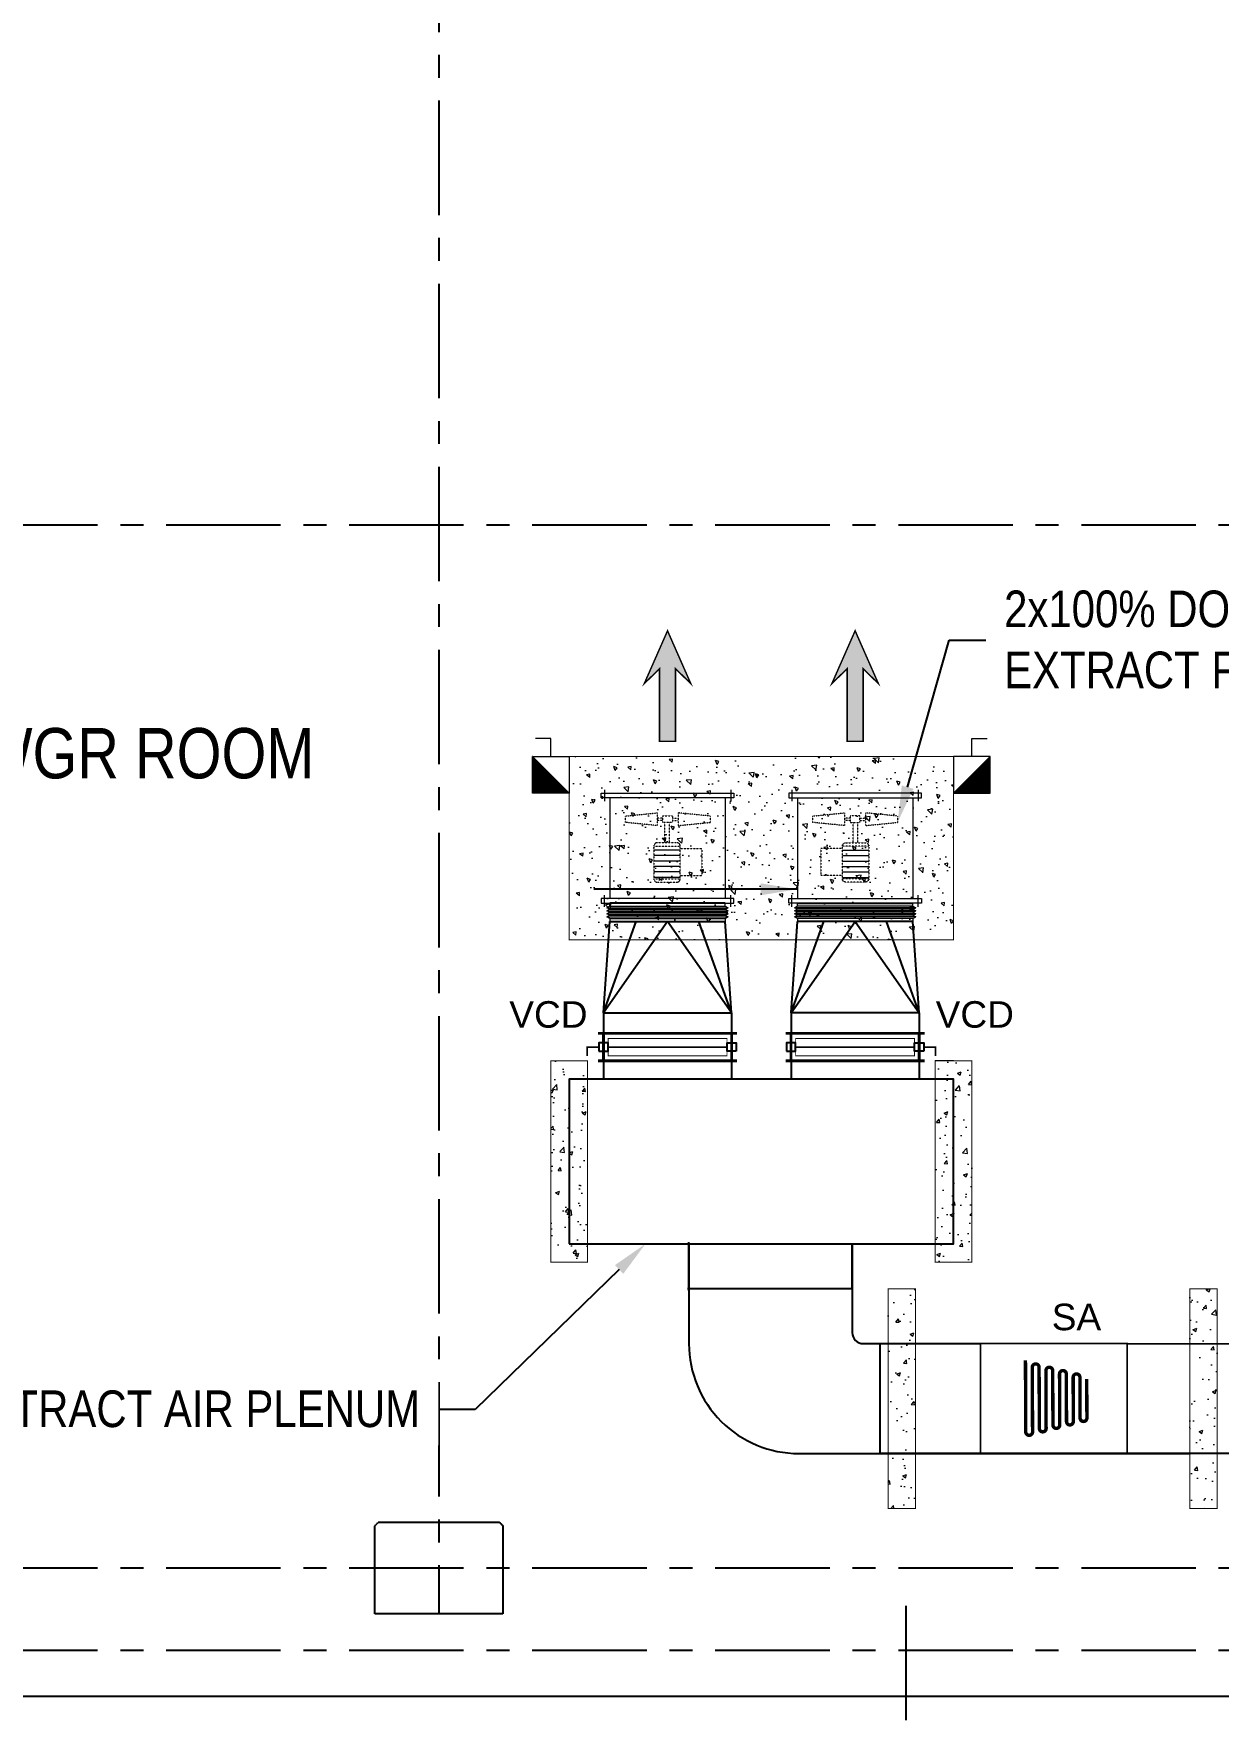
# Model space of a CAD drawing. Header units: metres. Extents: x 841183 to 1048542, y 259326 to 317714.
# Drawn here: x 1024810 to 1031283, y 289002 to 298183 of the extents above; entities that cross this region are included whole.
import ezdxf
from ezdxf import colors
from ezdxf.entities.mleader import LeaderData, LeaderLine
from ezdxf.enums import TextEntityAlignment as Align
from ezdxf.math import Vec2, Vec3

# ---------------------------------------------------------------- set-up
doc = ezdxf.new("R2010")
doc.units = ezdxf.units.M
for name, pattern in [('HIDDEN', [0.375, 0.25, -0.125]), ('HIDDEN2', [0.1875, 0.125, -0.0625]), ('PHANTOM', [2.5, 1.25, -0.25, 0.25, -0.25, 0.25, -0.25]), ('VILLA AXIS$0$CENTER', [2, 1.25, -0.25, 0.25, -0.25])]:
    doc.linetypes.add(name, pattern=pattern)
for name, color, linetype, lineweight in [('0_ ISOLATOR', 142, 'Continuous', 0), ('0_ARROW', 20, 'Continuous', 0), ('0_FLEXIBLE DUCT', 252, 'Continuous', 0), ('0_FOUNDATION', 7, 'Continuous', 0), ('0_HVAC EQUIPMENT', 142, 'Continuous', 0), ('0_SOUND ATTENUATORS', 22, 'Continuous', 0)]:
    doc.layers.add(name, color=color, linetype=linetype, lineweight=lineweight)
for name, color, linetype in [('0_DAMPERS', 160, 'Continuous'), ('0_EXTRACT AIR DUCT', 236, 'Continuous'), ('0_HVAC TEXT', 7, 'Continuous'), ('A-AXIS LINE', 253, 'Continuous'), ('A-TEXT', 252, 'Continuous'), ('A-WALL-1', 252, 'Continuous'), ('G-COL', 252, 'Continuous')]:
    doc.layers.add(name, color=color, linetype=linetype)
doc.layers.add('A-REFLECT DOWN', color=252, linetype='Continuous', transparency=0.6)
doc.styles.add('AIRAL', font='arial.ttf', dxfattribs={"height": 6.14})
doc.styles.add('romans', font='romans.shx', dxfattribs={"width": 0.85})
doc.styles.add('ROMANS-TITLE', font='ROMANS.shx', dxfattribs={"width": 0.6})
doc.styles.get("Standard").update_dxf_attribs({"font": 'ARIALN.TTF'})
doc.dimstyles.new('DIM-1', dxfattribs={"dimtxt": 175, "dimasz": 85, "dimexe": 25, "dimexo": 25, "dimgap": 50, "dimtad": 1, "dimdec": 0, "dimrnd": 5, "dimdsep": 46, "dimtxsty": 'ROMANS-TITLE', "dimblk": 'OBLIQUE', "dimcen": 0.025, "dimclrd": 12, "dimclre": 12, "dimclrt": 7, "dimazin": 2, "dimtfac": 1, "dimtdec": 0, "dimtix": 1, "dimtmove": 1, "dimatfit": 3, "dimfxl": 1, "dimtolj": 1, "dimtzin": 0, "dimarcsym": 0})
pattern_1 = [(50, (-399.91, 2936.73), (215.178055, -18.82564), [22.5, -247.5]), (355, (-399.91, 2936.73), (-41.6254, 225.65764), [18, -198]), (100.451444, (-381.98, 2935.16), (173.552654, 206.831997), [19.122058, -210.342634]), (46.1842, (-399.9, 2996.73), (320.1724, -49.655784), [33.75, -371.25]), (96.635635, (-373.23, 2992.6), (280.39858, 292.23558), [28.6831, -315.51413]), (351.184164, (-399.9, 2996.73), (280.39858, 292.23558), [27, -297]), (21, (-369.91, 2981.73), (179.072116, -120.785667), [22.5, -247.5]), (326, (-369.91, 2981.73), (72.9946, 217.545014), [18, -198]), (71.451445, (-354.99, 2971.66), (252.066713, 96.759346), [19.122057, -210.342634]), (37.5, (-399.91, 2936.73), (3.6479566, 99.868156), [0, -195.6, 0, -201, 0, -198.75]), (7.5, (-399.91, 2936.73), (78.920861, 118.323514), [0, -114.6, 0, -191.1, 0, -75.75]), (327.5, (-466.81, 2936.73), (160.146731, -6.7664615), [0, -75, 0, -234, 0, -310.5]), (317.5, (-496.81, 2936.73), (174.95585, 30.031495), [0, -97.5, 0, -155.4, 0, -220.5])]

# ---------------------------------------------------------------- blocks, each defined once
blk = doc.blocks.new('*U121')
at = {"layer": '0_DAMPERS', "const_width": 15}
for points in [[(11313.3, -17705.2), (12073.3, -17705.2)], [(11343.3, -17855.2), (11343.3, -17705.2)], [(12043.3, -17855.2), (12043.3, -17705.2)], [(11313.3, -17855.2), (12073.3, -17855.2)]]:
    blk.add_lwpolyline(points, dxfattribs=at)
at = {"layer": '0_DAMPERS', "color": 8}
for points in [[(11318.3, -17802.7), (11368.3, -17802.7), (11368.3, -17757.7), (11318.3, -17757.7)], [(12068.3, -17802.7), (12018.3, -17802.7), (12018.3, -17757.7), (12068.3, -17757.7)]]:
    blk.add_lwpolyline(points, close=True, dxfattribs=at)
at = {"layer": '0_DAMPERS', "linetype": 'PHANTOM', "ltscale": 100, "const_width": 10}
blk.add_lwpolyline([(12018.3, -17780.2), (11368.3, -17780.2)], dxfattribs=at)
at = {"layer": '0_DAMPERS', "color": 8, "linetype": 'HIDDEN', "ltscale": 150, "const_width": 5}
blk.add_lwpolyline([(11368.3, -17827.7), (12018.3, -17827.7), (12018.3, -17732.7), (11368.3, -17732.7)], close=True, dxfattribs=at)
at = {"layer": '0_DAMPERS', "ltscale": 100, "const_width": 10}
blk.add_lwpolyline([(12068.3, -17780.2), (12132.6, -17780.2), (12132.6, -17828)], dxfattribs=at)
blk = doc.blocks.new('0-ARROW-3')
at = {"layer": '0_ARROW', "true_color": 0xc8c8c8}
h = blk.add_hatch(dxfattribs=at)
h.set_pattern_fill('ANSI31', color=9)
h.set_pattern_definition([(45, (-4415, 43046), (-0.08838834765, 0.08838834765), [])])
h.paths.add_polyline_path([(-512, -108), (-711, -313), (0, 0), (-711, 313), (-512, 108), (-1490, 108), (-1490, -108)])
at = {"layer": '0_ARROW', "const_width": 20}
blk.add_lwpolyline([(-1490, -108), (-512, -108), (-711, -313), (0, 0), (-711, 313), (-512, 108), (-1490, 108)], close=True, dxfattribs=at)
blk = doc.blocks.new('_OBLIQUE')
at = {"color": 0, "linetype": 'ByBlock'}
blk.add_line((-0.5, -0.5), (0.5, 0.5), dxfattribs=at)
blk = doc.blocks.new('REF-4 BASEMENT CABLE')
at = {"layer": '0_HVAC EQUIPMENT', "linetype": 'HIDDEN2', "ltscale": 0.5, "extrusion": (0, 0, -1)}
h = blk.add_hatch(dxfattribs=at)
h.set_pattern_fill('LINE', color=8, scale=265.317371, angle=-90, style=0)
h.set_pattern_definition([(180, (786237.007, -1877673.87), (-2e-14, 29.84820427), [])])
h.paths.add_polyline_path([(-69.4, -289.1), (74.8, -289.1), (74.8, -466.8), (-69.4, -466.8)])
at = {"layer": '0_HVAC EQUIPMENT', "color": 8}
for p, q in [((-345, 19.5), (-345, -43)), ((345, 19.5), (345, -43)), ((-345, -619.5), (-345, -557)), ((345, -619.5), (345, -557))]:
    blk.add_line(p, q, dxfattribs=at)
at = {"layer": '0_HVAC EQUIPMENT', "extrusion": (0, 0, -1)}
blk.add_line((-315, 0), (315, 0), dxfattribs=at)
at = {"layer": '0_HVAC EQUIPMENT'}
for p, q in [((-315, -25), (-315, -575)), ((315, -25), (315, -575))]:
    blk.add_line(p, q, dxfattribs=at)
at = {"layer": '0_HVAC EQUIPMENT', "color": 8, "linetype": 'HIDDEN2', "ltscale": 0.6, "extrusion": (0, 0, -1)}
for p, q in [((-232.1, -124.5), (-57.2, -107.1)), ((-232.1, -124.5), (-232.1, -159.1)), ((-57.2, -176.4), (-232.1, -159.1)), ((-57.2, -107.1), (-57.2, -176.4)), ((-26, -135.5), (-57.2, -135.5)), ((-26, -148.1), (-57.2, -148.1)), ((-26, -159.6), (-26, -124)), ((-26, -124), (27.2, -124)), ((27.2, -159.6), (-26, -159.6)), ((-15.5, -270.2), (-15.5, -159.6)), ((10.1, -270.2), (10.1, -159.6)), ((27.2, -124), (27.2, -159.6)), ((27.2, -135.5), (58.4, -135.5)), ((27.2, -148.1), (58.4, -148.1)), ((233.3, -124.5), (58.4, -107.1)), ((58.4, -107.1), (58.4, -176.4)), ((58.4, -176.4), (233.3, -159.1)), ((233.3, -124.5), (233.3, -159.1)), ((-74.8, -289.1), (69.4, -289.1)), ((-74.8, -466.8), (69.4, -466.8))]:
    blk.add_line(p, q, dxfattribs=at)
at = {"layer": '0_HVAC EQUIPMENT', "color": 8, "linetype": 'HIDDEN2', "ltscale": 0.5, "extrusion": (0, 0, -1)}
for p, q in [((50.5, -270.2), (-55.9, -270.2)), ((-74.8, -289.1), (-74.8, -466.8)), ((69.4, -466.8), (69.4, -289.1)), ((69.4, -301.5), (187.8, -301.5)), ((187.8, -301.5), (187.8, -449.4)), ((69.4, -449.4), (187.8, -449.4)), ((-55.9, -485.8), (50.5, -485.8))]:
    blk.add_line(p, q, dxfattribs=at)
at = {"layer": '0_HVAC EQUIPMENT', "lineweight": -3, "extrusion": (0, 0, -1)}
blk.add_line((315, -600), (-315, -600), dxfattribs=at)
at = {"layer": '0_HVAC EQUIPMENT'}
for points in [[(-362.5, 0), (362.5, 0), (362.5, -25), (-362.5, -25)], [(-362.5, -600), (362.5, -600), (362.5, -575), (-362.5, -575)]]:
    blk.add_lwpolyline(points, close=True, dxfattribs=at)
at = {"layer": '0_HVAC EQUIPMENT', "color": 8, "linetype": 'HIDDEN2', "ltscale": 0.5}
for centre, major_axis, start_param, end_param in [((-55.9, -289.1), (-13.4, 13.4), -0.785398, 0.785398), ((50.5, -289.1), (13.4, 13.4), 5.497787, 7.068583), ((-55.9, -466.8), (13.4, 13.4), 2.356194, 3.926991), ((50.5, -466.8), (-13.4, 13.4), 2.356194, 3.926991)]:
    blk.add_ellipse(centre, major_axis=major_axis, ratio=1, start_param=start_param, end_param=end_param, dxfattribs=at)
blk = doc.blocks.new('*U124')
at = {"layer": '0_FLEXIBLE DUCT'}
for p, q in [((-370, 125), (-370, 150)), ((575, 150), (-370, 150)), ((575, 125), (575, 150)), ((-370, 125), (-395, 112)), ((-370, 100), (-395, 112)), ((600, 112), (-395, 112)), ((-370, 100), (-395, 88)), ((-370, 75), (-395, 88)), ((600, 88), (-395, 88)), ((-370, 75), (-395, 62)), ((-370, 50), (-395, 62)), ((600, 62), (-395, 62)), ((-370, 50), (-395, 38)), ((-370, 25), (-395, 38)), ((600, 38), (-395, 38)), ((575, 125), (-370, 125)), ((575, 100), (-370, 100)), ((575, 75), (-370, 75)), ((575, 50), (-370, 50)), ((575, 25), (-370, 25)), ((-370, 25), (-370, 0)), ((575, 0), (-370, 0)), ((575, 125), (600, 112)), ((575, 100), (600, 112)), ((575, 100), (600, 88)), ((575, 75), (600, 88)), ((575, 75), (600, 62)), ((575, 50), (600, 62)), ((575, 50), (600, 38)), ((575, 25), (600, 38)), ((575, 25), (575, 0))]:
    blk.add_line(p, q, dxfattribs=at)
blk = doc.blocks.new('*U122')
at = {"layer": '0_DAMPERS', "const_width": 15}
for points in [[(11313.3, -17705.2), (12073.3, -17705.2)], [(11343.3, -17855.2), (11343.3, -17705.2)], [(12043.3, -17855.2), (12043.3, -17705.2)], [(11313.3, -17855.2), (12073.3, -17855.2)]]:
    blk.add_lwpolyline(points, dxfattribs=at)
at = {"layer": '0_DAMPERS', "color": 8}
for points in [[(11318.3, -17802.7), (11368.3, -17802.7), (11368.3, -17757.7), (11318.3, -17757.7)], [(12068.3, -17802.7), (12018.3, -17802.7), (12018.3, -17757.7), (12068.3, -17757.7)]]:
    blk.add_lwpolyline(points, close=True, dxfattribs=at)
at = {"layer": '0_DAMPERS', "linetype": 'PHANTOM', "ltscale": 100, "const_width": 10}
blk.add_lwpolyline([(12018.3, -17780.2), (11368.3, -17780.2)], dxfattribs=at)
at = {"layer": '0_DAMPERS', "color": 8, "linetype": 'HIDDEN', "ltscale": 150, "const_width": 5}
blk.add_lwpolyline([(11368.3, -17827.7), (12018.3, -17827.7), (12018.3, -17732.7), (11368.3, -17732.7)], close=True, dxfattribs=at)
at = {"layer": '0_DAMPERS', "ltscale": 100, "const_width": 10}
blk.add_lwpolyline([(12068.3, -17780.2), (12132.6, -17780.2), (12132.6, -17828)], dxfattribs=at)
blk = doc.blocks.new('*U123')
at = {"layer": '0_FLEXIBLE DUCT'}
for p, q in [((-370, 125), (-370, 150)), ((575, 150), (-370, 150)), ((575, 125), (575, 150)), ((-370, 125), (-395, 112)), ((-370, 100), (-395, 112)), ((600, 112), (-395, 112)), ((-370, 100), (-395, 88)), ((-370, 75), (-395, 88)), ((600, 88), (-395, 88)), ((-370, 75), (-395, 62)), ((-370, 50), (-395, 62)), ((600, 62), (-395, 62)), ((-370, 50), (-395, 38)), ((-370, 25), (-395, 38)), ((600, 38), (-395, 38)), ((575, 125), (-370, 125)), ((575, 100), (-370, 100)), ((575, 75), (-370, 75)), ((575, 50), (-370, 50)), ((575, 25), (-370, 25)), ((-370, 25), (-370, 0)), ((575, 0), (-370, 0)), ((575, 125), (600, 112)), ((575, 100), (600, 112)), ((575, 100), (600, 88)), ((575, 75), (600, 88)), ((575, 75), (600, 62)), ((575, 50), (600, 62)), ((575, 50), (600, 38)), ((575, 25), (600, 38)), ((575, 25), (575, 0))]:
    blk.add_line(p, q, dxfattribs=at)
blk = doc.blocks.new('0_ISOLATOR')
at = {"layer": '0_ ISOLATOR'}
h = blk.add_hatch(dxfattribs=at)
h.set_pattern_fill('ANSI31')
h.set_pattern_definition([(45, (0, 0), (-0.08838835, 0.08838835), [])])
h.paths.add_polyline_path([(-100, 100), (100, -100), (100, 100)])
at = {"layer": '0_ ISOLATOR', "color": 7}
for p, q in [((-100, 100), (100, -100)), ((-198, 0), (-198, 83)), ((-100, 0), (-198, 0))]:
    blk.add_line(p, q, dxfattribs=at)
blk.add_lwpolyline([(-100, -100), (100, -100), (100, 100), (-100, 100)], close=True, dxfattribs=at)
blk = doc.blocks.new('A$C51a5b08a')
at = {"layer": 'A-AXIS LINE', "linetype": 'VILLA AXIS$0$CENTER', "ltscale": 500}
for p, q in [((-11076, 5133.1, -106.5), (-11076, -22131.7, -127.6)), ((-40565.7, -16183.2, -220.1), (9544.5, -16183.2, -106.5)), ((-40565.7, -21881.7, -220.1), (9544.5, -21881.7, -106.5)), ((-8525.6, -22088.4, -106.5), (-8525.6, -35175.3, -106.5)), ((-40565.7, -22331.7, -220.1), (8855, -22331.7, -106.5))]:
    blk.add_line(p, q, dxfattribs=at)
at = {"layer": 'A-WALL-1'}
blk.add_line((-38625.6, -22581.7, -106.5), (-2940.2, -22581.7, -106.5), dxfattribs=at)
at = {"layer": 'G-COL', "color": 8, "linetype": 'HIDDEN2', "ltscale": 6, "elevation": -120.4}
blk.add_lwpolyline([(-10726, -22131.7), (-11426, -22131.7), (-11426, -21651.7), (-11406, -21631.7), (-10746, -21631.7), (-10726, -21651.7)], close=True, dxfattribs=at)
at = {"color": 252, "style": 'romans', "width": 0.8}
blk.add_attdef('RD01', text='', height=225, dxfattribs=at).set_placement((-31176.6, -17501.4, -38.4), align=Align.MIDDLE_CENTER)
blk = doc.blocks.new('A$C10b3fa2f')
at = {"layer": 'A-REFLECT DOWN'}
h = blk.add_hatch(dxfattribs=at)
h.set_pattern_fill('AR-HBONE', color=256, scale=75, style=0)
h.set_pattern_definition([(45, (-872853.3, -501345.44), (0, 424.26407), [900, -300]), (135, (-872641.16, -501133.3), (3e-14, 424.26407), [900, -300])])
h.paths.add_polyline_path([(-40951.9, -7637.1), (-40445.1, -7637.1), (-40278.2, -7926.1), (-40445.1, -8215.1), (-40951.9, -8215.1), (-41118.8, -7926.1)])
edge = h.paths.add_edge_path()
edge.add_line((-40250.6, -6912.7), (-42275.6, -6912.7))
edge.add_line((-42275.6, -6912.7), (-42275.6, -105.8))
edge.add_line((-42275.6, -105.8), (-42275.6, 38.9))
edge.add_line((-42275.6, 38.9), (-43125, 38.9))
edge.add_line((-43125, 38.9), (-43125, -30517.1))
edge.add_line((-43125, -30517.1), (-43000, -30517.1))
edge.add_line((-43000, -30517.1), (-43000, -32386.1))
edge.add_line((-43000, -32386.1), (-6450, -32386.1))
edge.add_arc((-6450, -25886.1), 6500, 270, 360)
edge.add_line((50, -25886.1), (50, -22117.5))
edge.add_line((50, -22117.5), (-3025.4, -22117.5))
edge.add_line((-3025.4, -22117.5), (-3025.4, -31367.5))
edge.add_line((-3025.4, -31367.5), (-37875.6, -31367.3))
edge.add_line((-37875.6, -31367.3), (-37875.6, -22117.5))
edge.add_line((-37875.6, -22117.5), (-40250.6, -22117.5))
edge.add_line((-40250.6, -22117.5), (-40250.6, -6912.7))

msp = doc.modelspace()

# ---------------------------------------------------------------- block references
at = {"color": 2}
msp.add_blockref('A$C10b3fa2f', (1038100.4, 311684, -216), dxfattribs=at)

# ---------------------------------------------------------------- next in the draw order: hatches: boundary and pattern name
at = {"layer": '0_FOUNDATION'}
h = msp.add_hatch(dxfattribs=at)
h.set_pattern_fill('AR-CONC', color=8, scale=30, angle=90)
h.set_pattern_definition([(140, (1335124.93, -731014.14), (18.82564, 215.178055), [22.5, -247.5]), (85, (1335124.93, -731014.14), (-225.65764, -41.6254), [18, -198]), (190.451444, (1335126.5, -730996.2), (-206.831997, 173.552654), [19.122058, -210.342634]), (136.1842, (1335064.93, -731014.14), (49.655784, 320.1724), [33.75, -371.25]), (186.635635, (1335069.07, -730987.46), (-292.23558, 280.39858), [28.6831, -315.51413]), (81.184164, (1335064.93, -731014.14), (-292.23558, 280.39858), [27, -297]), (111, (1335079.93, -730984.14), (120.785667, 179.072116), [22.5, -247.5]), (56, (1335079.93, -730984.14), (-217.545014, 72.9946), [18, -198]), (161.451445, (1335090, -730969.22), (-96.759346, 252.066713), [19.122057, -210.342634]), (127.5, (1335124.934, -731014.14), (-99.868156, 3.6479566), [0, -195.6, 0, -201, 0, -198.75]), (97.5, (1335124.93, -731014.14), (-118.323514, 78.920861), [0, -114.6, 0, -191.1, 0, -75.75]), (57.5, (1335124.934, -731081.04), (6.7664615, 160.146731), [0, -75, 0, -234, 0, -310.5]), (47.5, (1335124.93, -731111.04), (-30.031495, 174.95585), [0, -97.5, 0, -155.4, 0, -220.5])])
h.paths.add_polyline_path([(1029836.1, 294235), (1029836.1, 293232.5), (1027736.1, 293232.5), (1027736.1, 294235)])
h = msp.add_hatch(dxfattribs=at)
h.set_pattern_fill('AR-CONC', color=8, scale=30)
h.set_pattern_definition(pattern_1)
h.paths.add_polyline_path([(1027836.1, 292572), (1027636.1, 292572), (1027636.1, 291472), (1027836.1, 291472)])
h = msp.add_hatch(dxfattribs=at)
h.set_pattern_fill('AR-CONC', color=8, scale=30)
h.set_pattern_definition(pattern_1)
h.paths.add_polyline_path([(1029736.1, 292572), (1029936.1, 292572), (1029936.1, 291472), (1029736.1, 291472)])
h = msp.add_hatch(dxfattribs=at)
h.set_pattern_fill('AR-CONC', color=8, scale=30)
h.set_pattern_definition(pattern_1)
h.paths.add_polyline_path([(1029628.7, 291327.1), (1029478.7, 291327.1), (1029478.7, 291077.1), (1029628.7, 291077.1)])
h.paths.add_polyline_path([(1029628.7, 291077.1), (1029478.7, 291077.1), (1029478.7, 290477.1), (1029628.7, 290477.1)])
h.paths.add_polyline_path([(1029628.7, 290477.1), (1029478.7, 290477.1), (1029478.7, 290127.2), (1029628.7, 290127.2)])
h = msp.add_hatch(dxfattribs=at)
h.set_pattern_fill('AR-CONC', color=8, scale=30)
h.set_pattern_definition(pattern_1)
h.paths.add_polyline_path([(1031276.8, 291327.1), (1031126.8, 291327.1), (1031126.8, 291077.1), (1031276.8, 291077.1)])
h.paths.add_polyline_path([(1031276.8, 291077.1), (1031126.8, 291077.1), (1031126.8, 290477.1), (1031276.8, 290477.1)])
h.paths.add_polyline_path([(1031276.8, 290477.1), (1031126.8, 290477.1), (1031126.8, 290127.2), (1031276.8, 290127.2)])

# ---------------------------------------------------------------- next in the draw order: linework, layer by layer
at = {"layer": '0_EXTRACT AIR DUCT'}
for p, q in [((1027923.6, 292833.8, -54.5), (1027958.6, 293333.7, -54.5)), ((1028273.6, 293333.7, -54.5), (1027923.6, 292833.8, -54.5)), ((1027923.6, 292833.8, -54.5), (1028102.6, 293333.7, -54.5)), ((1027958.6, 293333.7, -54.5), (1028588.6, 293333.8, -54.5)), ((1028623.6, 292833.8, -54.5), (1028273.6, 293333.7, -54.5)), ((1028623.6, 292833.8, -54.5), (1028444.6, 293333.7, -54.5)), ((1028623.6, 292833.8, -54.5), (1028588.6, 293333.8, -54.5)), ((1028948.6, 292833.8, -54.5), (1028983.6, 293333.8, -54.5)), ((1028948.6, 292833.8, -54.5), (1029298.6, 293333.7, -54.5)), ((1028948.6, 292833.8, -54.5), (1029127.6, 293333.7, -54.5)), ((1029613.6, 293333.7, -54.5), (1028983.6, 293333.8, -54.5)), ((1029298.6, 293333.7, -54.5), (1029648.6, 292833.8, -54.5)), ((1029648.6, 292833.8, -54.5), (1029469.6, 293333.7, -54.5)), ((1029648.6, 292833.8, -54.5), (1029613.6, 293333.7, -54.5)), ((1027923.6, 292833.7, -54.5), (1028623.6, 292833.8, -54.5)), ((1027923.6, 292833.7, -54.5), (1027923.6, 292472, -54.5)), ((1028623.6, 292833.8, -54.5), (1028623.6, 292472, -54.5)), ((1028948.6, 292833.8, -54.5), (1028948.6, 292472, -54.5)), ((1029648.6, 292833.7, -54.5), (1028948.6, 292833.8, -54.5)), ((1029648.6, 292833.7, -54.5), (1029648.6, 292472, -54.5)), ((1027923.6, 292722, -54.5), (1028623.6, 292722, -54.5)), ((1029648.6, 292722, -54.5), (1028948.6, 292722, -54.5)), ((1028390.9, 291316.9, -92), (1028390.9, 291581.8, -92)), ((1029282.8, 291327.1, -54.5), (1029282.8, 291572, -54.5)), ((1029282.8, 291327.1, -54.5), (1028382.8, 291327.1, -54.5)), ((1029432.8, 291027.4, -54.5), (1029432.8, 290427.1, -54.5)), ((1033810.4, 290427.1, -54.5), (1029432.8, 290427.1, -54.5))]:
    msp.add_line(p, q, dxfattribs=at)
msp.add_lwpolyline([(1027736.1, 291572), (1029836.1, 291572), (1029836.1, 292472), (1027736.1, 292472)], close=True, dxfattribs=at)
for points in [[(1028390.9, 291572), (1028390.9, 291027.1, 0.414214), (1028990.9, 290427.1), (1031126.8, 290427.1)], [(1029282.8, 291572), (1029282.8, 291087.3, 0.4145), (1029342.9, 291027.3), (1029983.4, 291027.9)]]:
    msp.add_lwpolyline(points, format="xyb", dxfattribs=at)
msp.add_lwpolyline([(1030785.3, 291027.9), (1033810.4, 291026.7)], dxfattribs=at)
at = {"layer": '0_FOUNDATION', "const_width": 5}
for points, elevation in [([(1029836.1, 294235), (1029836.1, 293232.5), (1027736.1, 293232.5), (1027736.1, 294235)], -54.5), ([(1027636.1, 291472), (1027836.1, 291472), (1027836.1, 292572), (1027636.1, 292572)], -122.6), ([(1029936.1, 291472), (1029736.1, 291472), (1029736.1, 292572), (1029936.1, 292572)], -122.6), ([(1029478.7, 290127.2), (1029628.7, 290127.2), (1029628.7, 291327.1), (1029478.7, 291327.1)], -238.1), ([(1031126.8, 290127.2), (1031276.8, 290127.2), (1031276.8, 291327.1), (1031126.8, 291327.1)], -238.1)]:
    msp.add_lwpolyline(points, close=True, dxfattribs=dict(at, elevation=elevation))
at = {"layer": '0_HVAC EQUIPMENT'}
msp.add_line((1029836.1, 292572, -54.5), (1029736.1, 292572, -54.5), dxfattribs=at)
at = {"layer": '0_SOUND ATTENUATORS', "const_width": 9.87, "elevation": -54.5}
msp.add_lwpolyline([(1029983.4, 291027.9), (1029983.4, 290426.5), (1030785.3, 290426.5), (1030785.3, 291027.9)], close=True, dxfattribs=at)
at = {"layer": '0_SOUND ATTENUATORS', "const_width": 18.6, "elevation": -54.5}
msp.add_lwpolyline([(1030564, 290833.6), (1030564.9, 290620.8, -1), (1030527.8, 290620.7), (1030526.8, 290843.4, 1), (1030489.7, 290843.2), (1030490.7, 290601.9, -1), (1030453.5, 290601.8), (1030452.5, 290861.6, 1), (1030415.3, 290861.5), (1030416.5, 290583, -1), (1030379.3, 290582.9), (1030378.1, 290879.9, 1), (1030340.9, 290879.7), (1030342.2, 290564.1, -1), (1030305.1, 290564), (1030303.7, 290898.2, 1), (1030266.5, 290898), (1030268, 290545.2, -1), (1030230.8, 290545.1), (1030229.2, 290936.9)], format="xyb", dxfattribs=at)

# ---------------------------------------------------------------- next in the draw order: block references
at = {"color": 2}
msp.add_blockref('A$C51a5b08a', (1038100.4, 311683.9, -103.7), dxfattribs=at)
at = {"layer": '0_ ISOLATOR', "color": 2, "xscale": -1, "rotation": 90}
msp.add_blockref('0_ISOLATOR', (1027636.1, 294135, -54.5), dxfattribs=at)
at = {"layer": '0_ ISOLATOR', "color": 2, "rotation": 270}
msp.add_blockref('0_ISOLATOR', (1029936.1, 294135, -54.5), dxfattribs=at)
at = {"layer": '0_ARROW', "yscale": 0.405, "zscale": 0.405}
for p, xscale, rotation in [((1028273.6, 294921.2, -54.5), -0.405, 270), ((1029298.6, 294921.2, -54.5), 0.405, 90.00000000000001)]:
    msp.add_blockref('0-ARROW-3', p, dxfattribs=dict(at, xscale=xscale, rotation=rotation))
at = {"layer": '0_DAMPERS', "xscale": -1}
msp.add_blockref('*U121', (1039966.9, 310427.3, -54.5), dxfattribs=at)
at = {"layer": '0_DAMPERS'}
msp.add_blockref('*U122', (1017605.3, 310427.3, -54.5), dxfattribs=at)
at = {"layer": '0_FLEXIBLE DUCT', "color": 2, "yscale": 0.6666666666673061, "zscale": 0.6666666666673061}
for name, p, xscale, rotation in [('*U124', (1028342, 293333.7, -54.5), -0.6666666666673061, 0.00253713846803727), ('*U123', (1029230.2, 293333.7, -54.5), 0.6666666666673061, 359.997462861532)]:
    msp.add_blockref(name, p, dxfattribs=dict(at, xscale=xscale, rotation=rotation))
at = {"layer": '0_HVAC EQUIPMENT', "color": 2}
msp.add_blockref('REF-4 BASEMENT CABLE', (1028273.6, 294033.7, -54.5), dxfattribs=at)
at = {"layer": '0_HVAC EQUIPMENT', "color": 2, "xscale": -1}
msp.add_blockref('REF-4 BASEMENT CABLE', (1029298.6, 294033.7, -54.5), dxfattribs=at)

# ---------------------------------------------------------------- next in the draw order: texts
at = {"layer": '0_HVAC TEXT', "char_height": 145, "width": 442.988, "attachment_point": 5, "style": 'AIRAL'}
for s, insert in [('{\\fArial|b0|i0|c0|p34;VCD}', (1027622.8, 292824.5, 195.1)), ('{\\fArial|b0|i0|c0|p34;VCD}', (1029952.3, 292824.5, 195.1)), ('{\\fArial|b0|i0|c0|p34;SA}', (1030507.9, 291172.1, 195.1))]:
    msp.add_mtext(s, dxfattribs=dict(at, insert=insert))
at = {"layer": 'A-TEXT', "color": 7, "insert": (1024917.6, 294390, -29.9), "char_height": 275, "width": 3340.189, "attachment_point": 2}
msp.add_mtext('11kV SWGR ROOM', dxfattribs=at)

# ---------------------------------------------------------------- next in the draw order: leaders
at = {"layer": '0_HVAC TEXT'}
msp.add_leader([(1028981.6, 293509.2, -233.2), (1027871.1, 293509.2, -233.2)], dimstyle='DIM-1', override={"dimasz": 200, "dimgap": 50, "dimtad": 0}, dxfattribs=at)

# ---------------------------------------------------------------- next in the draw order: leaders
ml = msp.add_multileader_mtext('Standard')
ml.set_content('2x100% DOUBLE SPEED BASEMENT\\PEXTRACT FANS', color=256)
ml.set_leader_properties()
ml.build(insert=Vec2(0, 0))
ml.multileader.update_dxf_attribs({"text_left_attachment_type": 2, "text_right_attachment_type": 2, "dogleg_length": 200, "arrow_head_size": 200})
ctx = ml.context
ctx.base_point, ctx.char_height, ctx.arrow_head_size, ctx.landing_gap_size, ctx.plane_origin = Vec3(1030012.5, 294869.2, -89.1), 200, 200, 100, Vec3(1025076.6, 290612.1, -89.1)
ctx.left_attachment, ctx.right_attachment = 2, 2
notes = []
notes.append((ctx, [(1, (1, 1, 0), (1029812.5, 294869.2, -89.1), (1, 0), 200, [(0, [(1029530.7, 293874.6, -89.1)], 0, [])])]))
ctx.mtext.insert, ctx.mtext.flow_direction = Vec3(1030112.5, 295141.1, -89.1), 5
ctx.mtext.has_bg_fill, ctx.mtext.bg_color, ctx.mtext.bg_scale_factor, ctx.mtext.bg_transparency, ctx.mtext.use_window_bg_color = 1, -1027028792, 1.5, 0, 1
ml = msp.add_multileader_mtext('Standard')
ml.set_content('EXTRACT AIR PLENUM', color=256)
ml.set_leader_properties()
ml.build(insert=Vec2(0, 0))
ml.multileader.update_dxf_attribs({"text_left_attachment_type": 2, "text_right_attachment_type": 2, "dogleg_length": 200, "arrow_head_size": 200})
ctx = ml.context
ctx.base_point, ctx.char_height, ctx.arrow_head_size, ctx.landing_gap_size, ctx.plane_origin = Vec3(1024324.3, 290668.1, -168.6), 200, 200, 100, Vec3(1019270, 286414.6, -168.6)
ctx.left_attachment, ctx.right_attachment, ctx.text_align_type = 2, 2, 2
notes.append((ctx, [(0, (1, 1, 0), (1027221.8, 290668.1, -168.6), (-1, 0), 200, [(0, [(1028152.7, 291572, -168.6)], 0, [])])]))
ctx.mtext.insert, ctx.mtext.alignment, ctx.mtext.flow_direction = Vec3(1026921.8, 290771.6, -168.6), 3, 5
ctx.mtext.has_bg_fill, ctx.mtext.bg_color, ctx.mtext.bg_scale_factor, ctx.mtext.bg_transparency, ctx.mtext.use_window_bg_color = 1, -1027028792, 1.5, 0, 1
for ctx, leaders in notes:
    for number, flags, end, landing, length, lines in leaders:
        leader = LeaderData()
        leader.index, (leader.has_last_leader_line, leader.has_dogleg_vector, leader.attachment_direction) = number, flags
        leader.last_leader_point, leader.dogleg_vector, leader.dogleg_length = Vec3(end), Vec3(landing), length
        for number, points, colour, breaks in lines:
            line = LeaderLine()
            line.index, line.vertices, line.color, line.breaks = number, Vec3.list(points), colors.encode_raw_color(colour), breaks
            leader.lines.append(line)
        ctx.leaders.append(leader)

doc.saveas('drawing.dxf')
